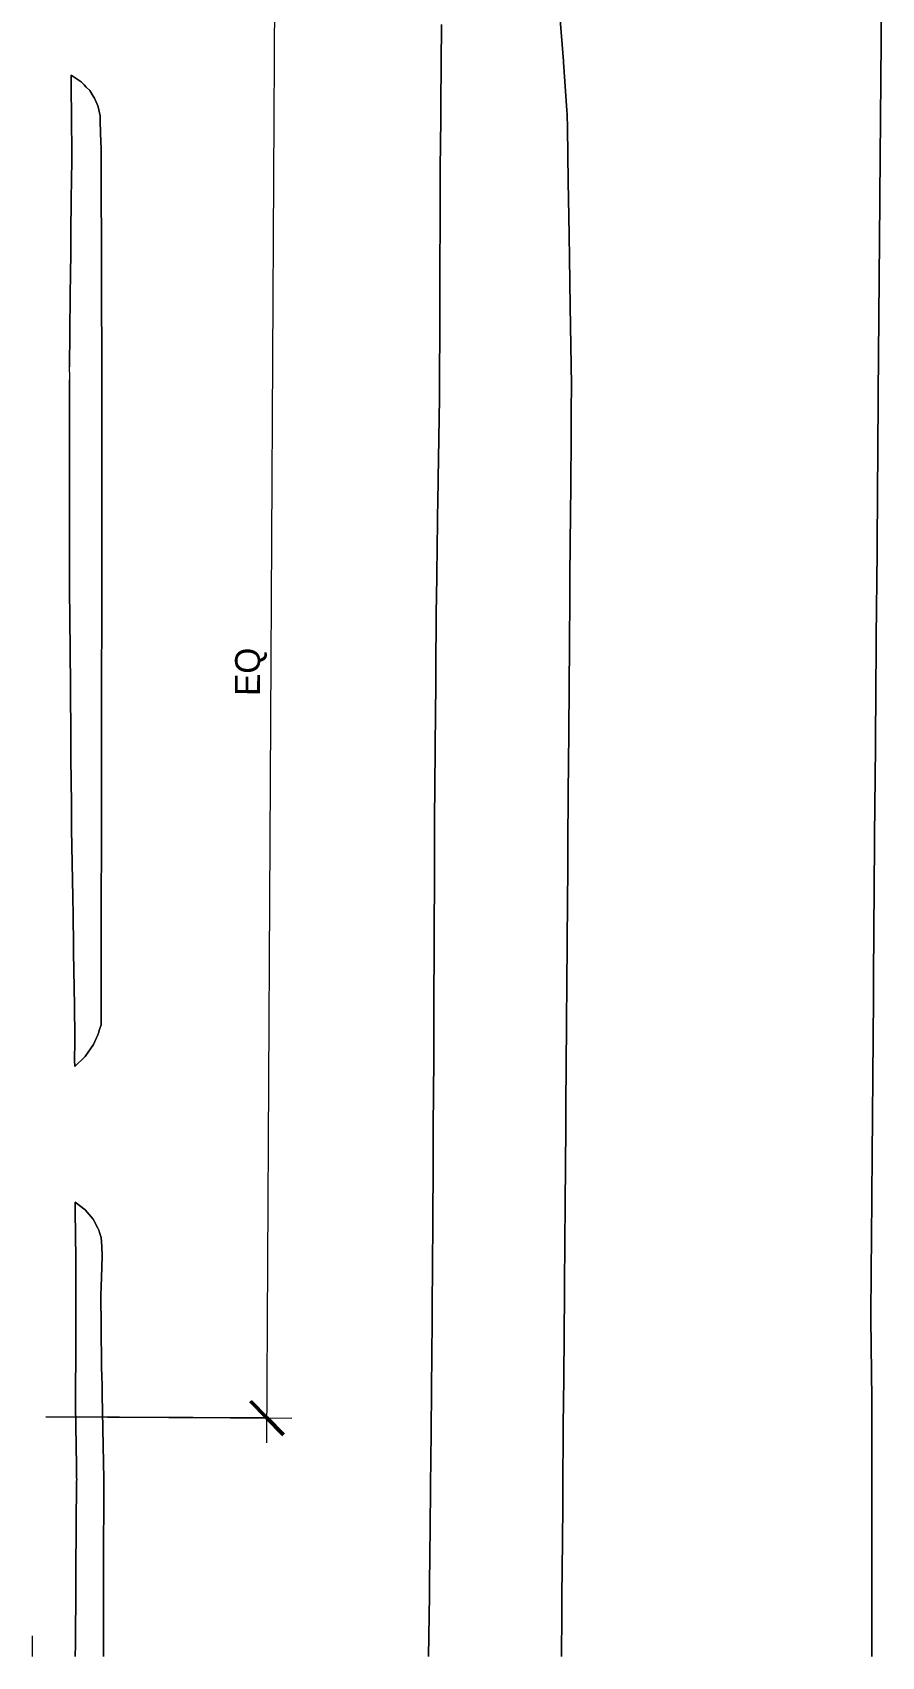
# Model space of a CAD drawing. Header units: inches. Extents: x -5728 to 15181, y 9834 to 15140.
# Drawn here: x -530 to 619, y 9881 to 12079 of the extents above; entities that cross this region are included whole.
import ezdxf

# ---------------------------------------------------------------- set-up
doc = ezdxf.new("R2010")
doc.units = ezdxf.units.IN
doc.header["$MEASUREMENT"] = 0
for name, color, linetype, lineweight in [('A-ANNO-DIMS', 211, 'Continuous', 9), ('A-ANNO-DIMS-360', 211, 'Continuous', 9), ('C-TOPO', 7, 'Continuous', 9)]:
    doc.layers.add(name, color=color, linetype=linetype, lineweight=lineweight)
doc.styles.add('Century Gothic', font='ufonts.com_century-gothic.ttf', dxfattribs={"height": 33.75})
doc.dimstyles.new('OD__1__Tol__', dxfattribs={"dimscale": 12, "dimtxt": 35.240679, "dimasz": 3.75, "dimexe": 2.8125, "dimexo": 1.875, "dimgap": 0.46875, "dimtad": 1, "dimdec": 0, "dimzin": 3, "dimdsep": 46, "dimlunit": 4, "dimtxsty": 'Century Gothic', "dimblk1": 'OBLIQUE', "dimblk2": 'OBLIQUE', "dimsah": 1, "dimcen": 0.09, "dimdle": 2.8125, "dimazin": 0, "dimtfac": 1, "dimtdec": 4, "dimtix": 1, "dimtmove": 0, "dimatfit": 3, "dimfxl": 1, "dimtvp": 1, "dimtfill": 1, "dimfrac": 2, "dimtolj": 1, "dimtzin": 0, "dimarcsym": 2})

# ---------------------------------------------------------------- blocks, each defined once
blk = doc.blocks.new('DIMBLOCK4-SITE PLAN')
at = {"layer": 'A-ANNO-DIMS-360', "lineweight": 50}
for p, q in [((-201.5, 12223.7), (-223.9, 12246.3)), ((-201.5, 12223.7), (-179.1, 12201)), ((-212.9, 10203.5), (-235.3, 10226.2)), ((-212.9, 10203.5), (-190.5, 10180.9))]:
    blk.add_line(p, q, dxfattribs=at)
at = {"layer": 'A-ANNO-DIMS-360'}
for p, q in [((-213.1, 10169.8), (-201.5, 12223.7)), ((-210.8, 12223.7), (-167.8, 12223.5)), ((-201.5, 12223.7), (-210.8, 12223.7)), ((-512.1, 10205.2), (-179.2, 10203.4)), ((-212.9, 10203.5), (-512.1, 10205.2))]:
    blk.add_line(p, q, dxfattribs=at)
at = {"layer": 'A-ANNO-DIMS-360', "color": 0, "insert": (-256.3, 11180.9), "char_height": 33.75, "width": 79.208, "attachment_point": 1, "rotation": 89.6772, "line_spacing_factor": 0.984502, "style": 'Century Gothic', "bg_fill": 3, "box_fill_scale": 1.25, "bg_fill_color": 256, "bg_fill_true_color": 13158600, "bg_fill_transparency": 0}
blk.add_mtext('EQ', dxfattribs=at)
blk = doc.blocks.new('_Oblique')
at = {"color": 0, "linetype": 'ByBlock', "lineweight": -2}
blk.add_line((-0.5, -0.5), (0.5, 0.5), dxfattribs=at)

msp = doc.modelspace()

# ---------------------------------------------------------------- linework, layer by layer
at = {"layer": 'C-TOPO'}
for p, q in [((618.7, 12120), (616.5, 11856.3)), ((616.5, 11856.3), (618.7, 12120)), ((23.3, 12089.4), (22.4, 11982.1)), ((22.4, 11982.1), (23.3, 12089.4)), ((188.4, 12039.7), (183.5, 12101.8)), ((183.5, 12101.8), (188.4, 12039.7)), ((188.5, 12038.5), (188.4, 12039.7)), ((188.4, 12039.7), (188.5, 12038.5)), ((193, 11973.2), (188.5, 12038.5)), ((188.5, 12038.5), (193, 11973.2)), ((-464.1, 12011.9), (-478, 12020.9)), ((-478, 12020.9), (-477.9, 12013.9)), ((-477.9, 12013.9), (-478, 12020.9)), ((-478, 12020.9), (-464.1, 12011.9)), ((-477.9, 12013.9), (-477.8, 11999.2)), ((-477.8, 11999.2), (-477.9, 12013.9)), ((-460.4, 12008), (-464.1, 12011.9)), ((-464.1, 12011.9), (-460.4, 12008)), ((-457.4, 12004.8), (-460.4, 12008)), ((-460.4, 12008), (-457.4, 12004.8)), ((-452.7, 12000), (-457.4, 12004.8)), ((-457.4, 12004.8), (-452.7, 12000)), ((-477.8, 11999.2), (-477.4, 11968.9)), ((-477.4, 11968.9), (-477.8, 11999.2)), ((-447.9, 11992.4), (-452.7, 12000)), ((-452.7, 12000), (-447.9, 11992.4)), ((-446.1, 11989.6), (-447.9, 11992.4)), ((-447.9, 11992.4), (-446.1, 11989.6)), ((-441.9, 11979.4), (-446.1, 11989.6)), ((-446.1, 11989.6), (-441.9, 11979.4)), ((-441.4, 11978.2), (-441.9, 11979.4)), ((-441.9, 11979.4), (-441.4, 11978.2)), ((22.4, 11982.1), (22.2, 11961)), ((22.2, 11961), (22.4, 11982.1)), ((-477.4, 11968.9), (-477.3, 11957.4)), ((-477.3, 11957.4), (-477.4, 11968.9)), ((-438.8, 11966.1), (-441.4, 11978.2)), ((-441.4, 11978.2), (-438.8, 11966.1)), ((-438.7, 11963.8), (-438.8, 11966.1)), ((-438.8, 11966.1), (-438.7, 11963.8)), ((-438.5, 11957.8), (-438.7, 11963.8)), ((-438.7, 11963.8), (-438.5, 11957.8)), ((-437.5, 11930), (-438.5, 11957.8)), ((-438.5, 11957.8), (-437.5, 11930)), ((22.2, 11961), (21.6, 11894.9)), ((21.6, 11894.9), (22.2, 11961)), ((193.4, 11967.8), (193, 11973.2)), ((193, 11973.2), (193.4, 11967.8)), ((193.7, 11949.6), (193.4, 11967.8)), ((193.4, 11967.8), (193.7, 11949.6)), ((-477.3, 11957.4), (-476.9, 11921.4)), ((-476.9, 11921.4), (-477.3, 11957.4)), ((194.8, 11877.1), (193.7, 11949.6)), ((193.7, 11949.6), (194.8, 11877.1)), ((-476.9, 11917.6), (-477.1, 11906.8)), ((-477.1, 11906.8), (-476.9, 11917.6)), ((-476.9, 11921.4), (-476.9, 11917.6)), ((-476.9, 11917.6), (-476.9, 11921.4)), ((-437.3, 11923.2), (-437.5, 11930)), ((-437.5, 11930), (-437.3, 11923.2)), ((-437.1, 11867.6), (-437.3, 11923.2)), ((-437.3, 11923.2), (-437.1, 11867.6)), ((-477.1, 11899.9), (-477.3, 11884.5)), ((-477.3, 11884.5), (-477.1, 11899.9)), ((-477.1, 11906.8), (-477.1, 11899.9)), ((-477.1, 11899.9), (-477.1, 11906.8)), ((21.6, 11894.9), (21.5, 11856.4)), ((21.5, 11856.4), (21.6, 11894.9)), ((-477.3, 11884.5), (-477.7, 11847.7)), ((-477.7, 11847.7), (-477.3, 11884.5)), ((195.5, 11829.5), (194.8, 11877.1)), ((194.8, 11877.1), (195.5, 11829.5)), ((-477.7, 11847.7), (-478.1, 11812.2)), ((-478.1, 11812.2), (-477.7, 11847.7)), ((-437.1, 11849.4), (-437.1, 11867.6)), ((-437.1, 11867.6), (-437.1, 11849.4)), ((-436.9, 11806.6), (-437.1, 11849.4)), ((-437.1, 11849.4), (-436.9, 11806.6)), ((21.4, 11849.6), (21.3, 11801.7)), ((21.3, 11801.7), (21.4, 11849.6)), ((21.5, 11856.4), (21.4, 11850.8)), ((21.4, 11850.8), (21.5, 11856.4)), ((21.4, 11850.8), (21.4, 11849.6)), ((21.4, 11849.6), (21.4, 11850.8)), ((616.4, 11850.4), (614.3, 11589.3)), ((614.3, 11589.3), (616.4, 11850.4)), ((616.5, 11856.3), (616.4, 11850.4)), ((616.4, 11850.4), (616.5, 11856.3)), ((195.9, 11804), (195.5, 11829.5)), ((195.5, 11829.5), (195.9, 11804)), ((-478.1, 11812.2), (-478.4, 11781)), ((-478.4, 11781), (-478.1, 11812.2)), ((-436.8, 11753.1), (-436.9, 11806.6)), ((-436.9, 11806.6), (-436.8, 11753.1)), ((196.4, 11774.1), (195.9, 11804)), ((195.9, 11804), (196.4, 11774.1)), ((21.2, 11783.8), (20.9, 11710.1)), ((20.9, 11710.1), (21.2, 11783.8)), ((21.3, 11801.7), (21.2, 11783.8)), ((21.2, 11783.8), (21.3, 11801.7)), ((-478.4, 11781), (-478.7, 11750.8)), ((-478.7, 11750.8), (-478.4, 11781)), ((197.4, 11708.3), (196.4, 11774.1)), ((196.4, 11774.1), (197.4, 11708.3)), ((-478.7, 11750.8), (-479, 11724.4)), ((-479, 11724.4), (-478.7, 11750.8)), ((-436.7, 11749.3), (-436.8, 11753.1)), ((-436.8, 11753.1), (-436.7, 11749.3)), ((-436.7, 11749.1), (-436.7, 11749.3)), ((-436.7, 11749.3), (-436.7, 11749.1)), ((-436.7, 11745), (-436.7, 11749.1)), ((-436.7, 11749.1), (-436.7, 11745)), ((-436.3, 11616.3), (-436.7, 11745)), ((-436.7, 11745), (-436.3, 11616.3)), ((-479, 11724.4), (-479.5, 11672.3)), ((-479.5, 11672.3), (-479, 11724.4)), ((20.9, 11695.2), (20.5, 11593.5)), ((20.5, 11593.5), (20.9, 11695.2)), ((20.9, 11710.1), (20.9, 11695.2)), ((20.9, 11695.2), (20.9, 11710.1)), ((199, 11602), (197.4, 11708.3)), ((197.4, 11708.3), (199, 11602)), ((-479.5, 11672.3), (-480, 11626.2)), ((-480, 11626.2), (-479.5, 11672.3)), ((-480.1, 11619), (-480, 11626.2)), ((-480.1, 11619), (-480, 11626.2)), ((-480.1, 11619), (-480.1, 11608.4)), ((-480.1, 11619), (-480.1, 11608.4)), ((-480.1, 11608.4), (-480.1, 11589.4)), ((-480.1, 11589.4), (-480.1, 11608.4)), ((-436.3, 11613.4), (-436.3, 11616.3)), ((-436.3, 11616.3), (-436.3, 11613.4)), ((-436.3, 11599.9), (-436.3, 11613.4)), ((-436.3, 11613.4), (-436.3, 11599.9)), ((-480.1, 11589.4), (-480.1, 11572.7)), ((-480.1, 11572.7), (-480.1, 11589.4)), ((-436.3, 11556), (-436.3, 11599.9)), ((-436.3, 11599.9), (-436.3, 11556)), ((20.4, 11583.8), (18.8, 11474.7)), ((18.8, 11474.7), (20.4, 11583.8)), ((20.5, 11588.6), (20.4, 11583.8)), ((20.4, 11583.8), (20.5, 11588.6)), ((20.5, 11593.5), (20.5, 11592)), ((20.5, 11592), (20.5, 11593.5)), ((20.5, 11592), (20.5, 11588.6)), ((20.5, 11588.6), (20.5, 11592)), ((198.9, 11571.2), (199.1, 11597.2)), ((199.1, 11597.2), (198.9, 11571.2)), ((199.1, 11597.2), (199, 11602)), ((199, 11602), (199.1, 11597.2)), ((614.3, 11589.3), (614.2, 11580.7)), ((614.2, 11580.7), (614.3, 11589.3)), ((-480.1, 11572.7), (-480, 11475.4)), ((-480, 11475.4), (-480.1, 11572.7)), ((198.6, 11532.3), (198.9, 11571.2)), ((198.9, 11571.2), (198.6, 11532.3)), ((614.2, 11580.7), (612.1, 11323.7)), ((612.1, 11323.7), (614.2, 11580.7)), ((-436.3, 11504), (-436.3, 11556)), ((-436.3, 11556), (-436.3, 11504)), ((198.1, 11464.5), (198.6, 11532.3)), ((198.6, 11532.3), (198.1, 11464.5)), ((-436.3, 11499.5), (-436.3, 11504)), ((-436.3, 11504), (-436.3, 11499.5)), ((-436.3, 11498.8), (-436.3, 11499.5)), ((-436.3, 11499.5), (-436.3, 11498.8)), ((-436.3, 11498.6), (-436.3, 11498.8)), ((-436.3, 11498.8), (-436.3, 11498.6)), ((-436.3, 11497.4), (-436.3, 11498.6)), ((-436.3, 11498.6), (-436.3, 11497.4)), ((-436.3, 11493.1), (-436.3, 11497.4)), ((-436.3, 11497.4), (-436.3, 11493.1)), ((-480, 11475.4), (-480, 11451.3)), ((-480, 11451.3), (-480, 11475.4)), ((-436.4, 11367.3), (-436.3, 11493.1)), ((-436.3, 11493.1), (-436.4, 11367.3)), ((18.8, 11474.7), (18.7, 11464.5)), ((18.7, 11464.5), (18.8, 11474.7)), ((18.7, 11464.5), (18.5, 11451.4)), ((18.5, 11451.4), (18.7, 11464.5)), ((197.8, 11427.8), (198.1, 11464.5)), ((198.1, 11464.5), (197.8, 11427.8)), ((-480, 11451.3), (-480, 11389.7)), ((-480, 11389.7), (-480, 11451.3)), ((18.5, 11451.4), (17, 11346.2)), ((17, 11346.2), (18.5, 11451.4)), ((197.1, 11343.3), (197.8, 11427.8)), ((197.8, 11427.8), (197.1, 11343.3)), ((-480, 11389.7), (-480, 11368.3)), ((-480, 11368.3), (-480, 11389.7)), ((-480, 11368.3), (-479.9, 11323.4)), ((-479.9, 11323.4), (-480, 11368.3)), ((-436.4, 11348.9), (-436.4, 11367.3)), ((-436.4, 11367.3), (-436.4, 11348.9)), ((-436.4, 11320.9), (-436.4, 11348.9)), ((-436.4, 11348.9), (-436.4, 11320.9)), ((17, 11346.2), (16.9, 11336)), ((16.9, 11336), (17, 11346.2)), ((197, 11329.9), (197.1, 11343.3)), ((197.1, 11343.3), (197, 11329.9)), ((-479.9, 11323.4), (-479.9, 11321.4)), ((-479.9, 11321.4), (-479.9, 11323.4)), ((-479.9, 11321.4), (-479.7, 11288.5)), ((-479.7, 11288.5), (-479.9, 11321.4)), ((-436.4, 11307.6), (-436.4, 11320.9)), ((-436.4, 11320.9), (-436.4, 11307.6)), ((16.7, 11323.9), (16.1, 11284.5)), ((16.1, 11284.5), (16.7, 11323.9)), ((16.8, 11334.4), (16.7, 11323.9)), ((16.7, 11323.9), (16.8, 11334.4)), ((16.9, 11336), (16.8, 11334.4)), ((16.8, 11334.4), (16.9, 11336)), ((196.3, 11234.9), (197, 11329.9)), ((197, 11329.9), (196.3, 11234.9)), ((612.1, 11323.7), (612, 11311.2)), ((612, 11311.2), (612.1, 11323.7)), ((-436.5, 11266.9), (-436.4, 11307.6)), ((-436.4, 11307.6), (-436.5, 11266.9)), ((612, 11311.2), (610, 11059.8)), ((610, 11059.8), (612, 11311.2)), ((-479.7, 11288.5), (-479.5, 11271.1)), ((-479.5, 11271.1), (-479.7, 11288.5)), ((16.1, 11284.5), (15.6, 11222.1)), ((15.6, 11222.1), (16.1, 11284.5)), ((-479.5, 11271.1), (-479.4, 11257.2)), ((-479.4, 11257.2), (-479.5, 11271.1)), ((-479.4, 11257.2), (-479.3, 11248.1)), ((-479.3, 11248.1), (-479.4, 11257.2)), ((-436.5, 11253), (-436.5, 11266.9)), ((-436.5, 11266.9), (-436.5, 11253)), ((-479.3, 11248.1), (-478.4, 11128.1)), ((-478.4, 11128.1), (-479.3, 11248.1)), ((-436.8, 11123.5), (-436.6, 11239.3)), ((-436.6, 11239.3), (-436.8, 11123.5)), ((-436.6, 11239.3), (-436.5, 11248.8)), ((-436.5, 11248.8), (-436.6, 11239.3)), ((-436.5, 11252.6), (-436.5, 11253)), ((-436.5, 11253), (-436.5, 11252.6)), ((-436.5, 11252.2), (-436.5, 11252.6)), ((-436.5, 11252.6), (-436.5, 11252.2)), ((-436.5, 11252), (-436.5, 11252.2)), ((-436.5, 11252.2), (-436.5, 11252)), ((-436.5, 11248.8), (-436.5, 11252)), ((-436.5, 11252), (-436.5, 11248.8)), ((196.1, 11207.6), (196.3, 11234.9)), ((196.3, 11234.9), (196.1, 11207.6)), ((15.6, 11210.9), (15, 11141.6)), ((15, 11141.6), (15.6, 11210.9)), ((15.6, 11222.1), (15.6, 11210.9)), ((15.6, 11210.9), (15.6, 11222.1)), ((195.4, 11129.4), (196, 11196)), ((196, 11196), (195.4, 11129.4)), ((196, 11196), (196.1, 11207.6)), ((196.1, 11207.6), (196, 11196)), ((-478.4, 11128.1), (-478.3, 11124.9)), ((-478.3, 11124.9), (-478.4, 11128.1)), ((-478.3, 11124.9), (-478.1, 11094.4)), ((-478.1, 11094.4), (-478.3, 11124.9)), ((-436.9, 11070.2), (-436.8, 11123.5)), ((-436.8, 11123.5), (-436.9, 11070.2)), ((14.9, 11127.5), (14.7, 11100.7)), ((14.7, 11100.7), (14.9, 11127.5)), ((15, 11141.6), (14.9, 11127.5)), ((14.9, 11127.5), (15, 11141.6)), ((195.1, 11091.4), (195.4, 11129.4)), ((195.4, 11129.4), (195.1, 11091.4)), ((14.7, 11100.7), (14.4, 11066.9)), ((14.4, 11066.9), (14.7, 11100.7)), ((-478.1, 11094.4), (-477.9, 11067.8)), ((-477.9, 11067.8), (-478.1, 11094.4)), ((194.8, 11051.1), (195.1, 11088.4)), ((195.1, 11088.4), (194.8, 11051.1)), ((195.1, 11088.4), (195.1, 11091.4)), ((195.1, 11091.4), (195.1, 11088.4)), ((-477.9, 11067.8), (-477.6, 11033)), ((-477.6, 11033), (-477.9, 11067.8)), ((-437, 11022.4), (-436.9, 11065.1)), ((-436.9, 11065.1), (-437, 11022.4)), ((-436.9, 11065.1), (-436.9, 11070.2)), ((-436.9, 11070.2), (-436.9, 11065.1)), ((14.4, 11066.9), (14, 11005.8)), ((14, 11005.8), (14.4, 11066.9)), ((610, 11059.8), (609.8, 11041.5)), ((609.8, 11041.5), (610, 11059.8)), ((194.3, 10978.4), (194.8, 11051.1)), ((194.8, 11051.1), (194.3, 10978.4)), ((609.8, 11041.5), (607.9, 10801.9)), ((607.9, 10801.9), (609.8, 11041.5)), ((-477.6, 11033), (-477.5, 11022.1)), ((-477.5, 11022.1), (-477.6, 11033)), ((-477.5, 11022.1), (-477.2, 11000.5)), ((-477.2, 11000.5), (-477.5, 11022.1)), ((-437, 11012.7), (-437, 11022.4)), ((-437, 11022.4), (-437, 11012.7)), ((-437, 11011.4), (-437, 11012.7)), ((-437, 11012.7), (-437, 11011.4)), ((-477.2, 11000.5), (-475.7, 10908.6)), ((-475.7, 10908.6), (-477.2, 11000.5)), ((-437.2, 10873.3), (-437, 11009.4)), ((-437, 11009.4), (-437.2, 10873.3)), ((-437, 11009.4), (-437, 11011.4)), ((-437, 11011.4), (-437, 11009.4)), ((13.9, 10997.3), (13.8, 10987.2)), ((13.8, 10987.2), (13.9, 10997.3)), ((14, 11005.8), (13.9, 10997.3)), ((13.9, 10997.3), (14, 11005.8)), ((13.8, 10973.7), (13.7, 10948.9)), ((13.7, 10948.9), (13.8, 10973.7)), ((13.8, 10987.2), (13.8, 10973.7)), ((13.8, 10973.7), (13.8, 10987.2)), ((194, 10949.6), (194.3, 10978.4)), ((194.3, 10978.4), (194, 10949.6)), ((13.7, 10948.9), (13.3, 10848.5)), ((13.3, 10848.5), (13.7, 10948.9)), ((193.6, 10898.4), (194, 10949.6)), ((194, 10949.6), (193.6, 10898.4)), ((-475.7, 10908.6), (-475.3, 10884.2)), ((-475.3, 10884.2), (-475.7, 10908.6)), ((-475.3, 10884.2), (-475.2, 10876.1)), ((-475.2, 10876.1), (-475.3, 10884.2)), ((193.3, 10851.8), (193.6, 10898.4)), ((193.6, 10898.4), (193.3, 10851.8)), ((-475.2, 10876.1), (-474.8, 10851.1)), ((-474.8, 10851.1), (-475.2, 10876.1)), ((-437.2, 10857.7), (-437.2, 10873.3)), ((-437.2, 10873.3), (-437.2, 10857.7)), ((-474.8, 10851.1), (-474.6, 10833.3)), ((-474.6, 10833.3), (-474.8, 10851.1)), ((-437.2, 10841.8), (-437.2, 10857.7)), ((-437.2, 10857.7), (-437.2, 10841.8)), ((-437.2, 10838), (-437.2, 10841.8)), ((-437.2, 10841.8), (-437.2, 10838)), ((-437.2, 10835.8), (-437.2, 10838)), ((-437.2, 10838), (-437.2, 10835.8)), ((13.3, 10848.5), (13.3, 10834.4)), ((13.3, 10834.4), (13.3, 10848.5)), ((192.8, 10796.1), (193.2, 10840)), ((193.2, 10840), (192.8, 10796.1)), ((193.2, 10840), (193.3, 10851.8)), ((193.3, 10851.8), (193.2, 10840)), ((-474.6, 10833.3), (-474.2, 10809.6)), ((-474.2, 10809.6), (-474.6, 10833.3)), ((-437.3, 10763.3), (-437.2, 10835.8)), ((-437.2, 10835.8), (-437.3, 10763.3)), ((13.2, 10823.5), (13.1, 10783.3)), ((13.1, 10783.3), (13.2, 10823.5)), ((13.3, 10834.4), (13.2, 10823.5)), ((13.2, 10823.5), (13.3, 10834.4)), ((-474.2, 10809.6), (-473.4, 10762)), ((-473.4, 10762), (-474.2, 10809.6)), ((192.4, 10735.5), (192.8, 10796.1)), ((192.8, 10796.1), (192.4, 10735.5)), ((607.9, 10801.9), (607.6, 10773)), ((607.6, 10773), (607.9, 10801.9)), ((13.1, 10783.3), (13, 10758.1)), ((13, 10758.1), (13.1, 10783.3)), ((607.6, 10771.8), (605.9, 10558.2)), ((605.9, 10558.2), (607.6, 10771.8)), ((607.6, 10773), (607.6, 10771.8)), ((607.6, 10771.8), (607.6, 10773)), ((-473.4, 10762), (-472.8, 10718)), ((-472.8, 10718), (-473.4, 10762)), ((-437.3, 10762.6), (-437.3, 10763.3)), ((-437.3, 10763.3), (-437.3, 10762.6)), ((-437.3, 10761.9), (-437.3, 10762.6)), ((-437.3, 10762.6), (-437.3, 10761.9)), ((-437.3, 10758), (-437.3, 10761.9)), ((-437.3, 10761.9), (-437.3, 10758)), ((-437.3, 10735.6), (-437.3, 10758)), ((-437.3, 10758), (-437.3, 10735.6)), ((13, 10758.1), (12.9, 10745.8)), ((12.9, 10745.8), (13, 10758.1)), ((-440.8, 10724.4), (-439.3, 10729.4)), ((-439.3, 10729.4), (-440.8, 10724.4)), ((-439.3, 10729.4), (-437.3, 10735.6)), ((-437.3, 10735.6), (-439.3, 10729.4)), ((12.9, 10737.8), (12.8, 10702.8)), ((12.8, 10702.8), (12.9, 10737.8)), ((12.9, 10745.8), (12.9, 10737.8)), ((12.9, 10737.8), (12.9, 10745.8)), ((191.5, 10626.9), (192.4, 10735.5)), ((192.4, 10735.5), (191.5, 10626.9)), ((-472.8, 10713.1), (-473.2, 10687.6)), ((-473.2, 10687.6), (-472.8, 10713.1)), ((-472.8, 10718), (-472.8, 10713.1)), ((-472.8, 10713.1), (-472.8, 10718)), ((-459, 10692.9), (-447.8, 10709)), ((-447.8, 10709), (-459, 10692.9)), ((-447.8, 10709), (-441.6, 10721.9)), ((-441.6, 10721.9), (-447.8, 10709)), ((-441.6, 10721.9), (-441.1, 10723.6)), ((-441.1, 10723.6), (-441.6, 10721.9)), ((-441.1, 10723.6), (-440.8, 10724.4)), ((-440.8, 10724.4), (-441.1, 10723.6)), ((-473.2, 10687.6), (-473.1, 10679.3)), ((-473.1, 10679.3), (-473.2, 10687.6)), ((-473.1, 10679.3), (-459, 10692.9)), ((-459, 10692.9), (-473.1, 10679.3)), ((12.7, 10688.9), (12.2, 10597.7)), ((12.2, 10597.7), (12.7, 10688.9)), ((12.8, 10702.8), (12.7, 10688.9)), ((12.7, 10688.9), (12.8, 10702.8)), ((191.4, 10613.6), (191.5, 10626.9)), ((191.5, 10626.9), (191.4, 10613.6)), ((12.2, 10597.7), (12.1, 10591)), ((12.1, 10591), (12.2, 10597.7)), ((190.5, 10493.9), (191.3, 10596)), ((191.3, 10596), (190.5, 10493.9)), ((191.3, 10596), (191.4, 10610.1)), ((191.4, 10610.1), (191.3, 10596)), ((191.4, 10610.1), (191.4, 10613.6)), ((191.4, 10613.6), (191.4, 10610.1)), ((12.1, 10591), (11.8, 10535.2)), ((11.8, 10535.2), (12.1, 10591)), ((605.9, 10558.2), (605.4, 10504)), ((605.4, 10504), (605.9, 10558.2)), ((11.8, 10535.2), (11.5, 10480.7)), ((11.5, 10480.7), (11.8, 10535.2)), ((-459.1, 10485.2), (-472.4, 10495.4)), ((-472.4, 10495.4), (-472.4, 10487.9)), ((-472.4, 10487.9), (-472.4, 10495.4)), ((-472.4, 10495.4), (-459.1, 10485.2)), ((-472.4, 10487.9), (-472.3, 10486.5)), ((-472.3, 10486.5), (-472.4, 10487.9)), ((-472.3, 10486.5), (-472.3, 10483.3)), ((-472.3, 10483.3), (-472.3, 10486.5)), ((-448.3, 10472.6), (-459.1, 10485.2)), ((-459.1, 10485.2), (-448.3, 10472.6)), ((189.6, 10385.4), (190.5, 10493.9)), ((190.5, 10493.9), (189.6, 10385.4)), ((605.4, 10504), (604.9, 10444.8)), ((604.9, 10444.8), (605.4, 10504)), ((-472.3, 10483.3), (-471.6, 10419.4)), ((-471.6, 10419.4), (-472.3, 10483.3)), ((-441.6, 10460.6), (-448.3, 10472.6)), ((-448.3, 10472.6), (-441.6, 10460.6)), ((11.5, 10480.7), (11.1, 10396.6)), ((11.1, 10396.6), (11.5, 10480.7)), ((-440.9, 10458.7), (-441.6, 10460.6)), ((-441.6, 10460.6), (-440.9, 10458.7)), ((-440.5, 10457.6), (-440.9, 10458.7)), ((-440.9, 10458.7), (-440.5, 10457.6)), ((-438.9, 10453.1), (-440.5, 10457.6)), ((-440.5, 10457.6), (-438.9, 10453.1)), ((-437.1, 10447.7), (-438.9, 10453.1)), ((-438.9, 10453.1), (-437.1, 10447.7)), ((-436.5, 10435.8), (-437.1, 10447.7)), ((-437.1, 10447.7), (-436.5, 10435.8)), ((604.9, 10444.8), (604.6, 10405.8)), ((604.6, 10405.8), (604.9, 10444.8)), ((-471.6, 10419.4), (-471.6, 10408.5)), ((-471.6, 10408.5), (-471.6, 10419.4)), ((-436.7, 10393.3), (-435.9, 10422.4)), ((-435.9, 10422.4), (-436.7, 10393.3)), ((-435.9, 10422.4), (-436.5, 10435.8)), ((-436.5, 10435.8), (-435.9, 10422.4)), ((-471.6, 10408.5), (-471.6, 10400.9)), ((-471.6, 10400.9), (-471.6, 10408.5)), ((-471.6, 10400.9), (-471.6, 10389.7)), ((-471.6, 10389.7), (-471.6, 10400.9)), ((604.6, 10405.8), (604.1, 10337.3)), ((604.1, 10337.3), (604.6, 10405.8)), ((-471.6, 10380.2), (-471.7, 10341)), ((-471.7, 10341), (-471.6, 10380.2)), ((-471.6, 10389.7), (-471.6, 10383.7)), ((-471.6, 10383.7), (-471.6, 10389.7)), ((-471.6, 10383.7), (-471.6, 10380.2)), ((-471.6, 10380.2), (-471.6, 10383.7)), ((-437.5, 10369), (-437.1, 10382)), ((-437.1, 10382), (-437.5, 10369)), ((-437.1, 10382), (-436.7, 10393.3)), ((-436.7, 10393.3), (-437.1, 10382)), ((11.1, 10396.6), (10.8, 10366.8)), ((10.8, 10366.8), (11.1, 10396.6)), ((189.5, 10369.6), (189.6, 10378.3)), ((189.6, 10378.3), (189.5, 10369.6)), ((189.6, 10378.3), (189.6, 10385.4)), ((189.6, 10385.4), (189.6, 10378.3)), ((-437.1, 10327.8), (-437.5, 10369)), ((-437.5, 10369), (-437.1, 10327.8)), ((10.8, 10366.8), (10.6, 10350.6)), ((10.6, 10350.6), (10.8, 10366.8)), ((189.2, 10323.6), (189.5, 10364.2)), ((189.5, 10364.2), (189.2, 10323.6)), ((189.5, 10364.2), (189.5, 10369.6)), ((189.5, 10369.6), (189.5, 10364.2)), ((-471.7, 10341), (-471.7, 10325.4)), ((-471.7, 10325.4), (-471.7, 10341)), ((10.5, 10334), (10.1, 10288.8)), ((10.1, 10288.8), (10.5, 10334)), ((10.6, 10350.6), (10.5, 10334)), ((10.5, 10334), (10.6, 10350.6)), ((604.1, 10337.3), (605.6, 10229.3)), ((605.6, 10229.3), (604.1, 10337.3)), ((-471.7, 10325.4), (-471.7, 10282.2)), ((-471.7, 10282.2), (-471.7, 10325.4)), ((-437.1, 10323.8), (-437.1, 10327.8)), ((-437.1, 10327.8), (-437.1, 10323.8)), ((-436.7, 10277.8), (-437.1, 10323.8)), ((-437.1, 10323.8), (-436.7, 10277.8)), ((188.6, 10250.3), (189.2, 10323.6)), ((189.2, 10323.6), (188.6, 10250.3)), ((10.1, 10288.8), (9.7, 10242.8)), ((9.7, 10242.8), (10.1, 10288.8)), ((-471.7, 10282.2), (-471.8, 10247.5)), ((-471.8, 10247.5), (-471.7, 10282.2)), ((-436.6, 10268.7), (-436.7, 10277.8)), ((-436.7, 10277.8), (-436.6, 10268.7)), ((-436.5, 10263.8), (-436.6, 10268.7)), ((-436.6, 10268.7), (-436.5, 10263.8)), ((-471.8, 10247.5), (-471.8, 10229)), ((-471.8, 10229), (-471.8, 10247.5)), ((-436.1, 10243.8), (-436.5, 10263.8)), ((-436.5, 10263.8), (-436.1, 10243.8)), ((-436, 10237.1), (-436.1, 10243.8)), ((-436.1, 10243.8), (-436, 10237.1)), ((188.4, 10231.7), (188.6, 10250.3)), ((188.6, 10250.3), (188.4, 10231.7)), ((-471.8, 10229), (-471.8, 10219.9)), ((-471.8, 10219.9), (-471.8, 10229)), ((-435.9, 10235), (-436, 10237.1)), ((-436, 10237.1), (-435.9, 10235)), ((-433.8, 10120.8), (-435.9, 10235)), ((-435.9, 10235), (-433.8, 10120.8)), ((9.6, 10237.2), (8.7, 10141.5)), ((8.7, 10141.5), (9.6, 10237.2)), ((9.7, 10242.8), (9.6, 10237.2)), ((9.6, 10237.2), (9.7, 10242.8)), ((188.1, 10187.1), (188.4, 10231.7)), ((188.4, 10231.7), (188.1, 10187.1)), ((605.6, 10229.3), (605.6, 9880.7)), ((605.6, 9880.7), (605.6, 10229.3)), ((-471.8, 10219.9), (-470.7, 10139.2)), ((-470.7, 10139.2), (-471.8, 10219.9)), ((187.9, 10167), (188.1, 10187.1)), ((188.1, 10187.1), (187.9, 10167)), ((187.6, 10130), (187.9, 10167)), ((187.9, 10167), (187.6, 10130)), ((-470.7, 10139.2), (-470.5, 10122.6)), ((-470.5, 10122.6), (-470.7, 10139.2)), ((8.7, 10141.5), (8.5, 10118.8)), ((8.5, 10118.8), (8.7, 10141.5)), ((-470.5, 10117.3), (-471.4, 9996.8)), ((-471.4, 9996.8), (-470.5, 10117.3)), ((-470.5, 10122.6), (-470.4, 10120.6)), ((-470.4, 10120.6), (-470.5, 10122.6)), ((-470.4, 10120.6), (-470.5, 10117.3)), ((-470.5, 10117.3), (-470.4, 10120.6)), ((-433.8, 10079.9), (-433.8, 10120.8)), ((-433.8, 10120.8), (-433.8, 10079.9)), ((8.5, 10118.8), (8.4, 10100.5)), ((8.4, 10100.5), (8.5, 10118.8)), ((187.4, 10097), (187.6, 10129.1)), ((187.6, 10129.1), (187.4, 10097)), ((187.6, 10129.1), (187.6, 10130)), ((187.6, 10130), (187.6, 10129.1)), ((8.3, 10098), (7.9, 10064.6)), ((7.9, 10064.6), (8.3, 10098)), ((8.4, 10100.5), (8.3, 10098)), ((8.3, 10098), (8.4, 10100.5)), ((186.8, 10025.5), (187.4, 10097)), ((187.4, 10097), (186.8, 10025.5)), ((-433.9, 10036.6), (-433.8, 10079.9)), ((-433.8, 10079.9), (-433.9, 10036.6)), ((7.9, 10064.6), (7.3, 10008.7)), ((7.3, 10008.7), (7.9, 10064.6)), ((-433.9, 10021.3), (-433.9, 10036.6)), ((-433.9, 10036.6), (-433.9, 10021.3)), ((186.7, 10010.4), (186.8, 10025.5)), ((186.8, 10025.5), (186.7, 10010.4)), ((-434, 9880.7), (-433.9, 10021.3)), ((-433.9, 10021.3), (-434, 9880.7)), ((7.3, 10008.7), (7, 9987.5)), ((7, 9987.5), (7.3, 10008.7)), ((186.3, 9951.4), (186.7, 10010.4)), ((186.7, 10010.4), (186.3, 9951.4)), ((-471.4, 9996.8), (-471.6, 9971.4)), ((-471.6, 9971.4), (-471.4, 9996.8)), ((7, 9982.8), (6.8, 9963.4)), ((6.8, 9963.4), (7, 9982.8)), ((7, 9987.5), (7, 9982.8)), ((7, 9982.8), (7, 9987.5)), ((-471.6, 9971.4), (-472.1, 9901.3)), ((-472.1, 9901.3), (-471.6, 9971.4)), ((6.8, 9963.4), (5.8, 9880.7)), ((5.8, 9880.7), (6.8, 9963.4)), ((186, 9922.8), (186.2, 9944.5)), ((186.2, 9944.5), (186, 9922.8)), ((186.2, 9944.5), (186.3, 9951.4)), ((186.3, 9951.4), (186.2, 9944.5)), ((185.8, 9896.3), (186, 9922.8)), ((186, 9922.8), (185.8, 9896.3)), ((-530.2, 9880.7), (-530.2, 9908.7)), ((-472.1, 9897), (-472.3, 9880.7)), ((-472.3, 9880.7), (-472.1, 9897)), ((-472.1, 9901.3), (-472.1, 9897.8)), ((-472.1, 9897.8), (-472.1, 9901.3)), ((-472.1, 9897.8), (-472.1, 9897.4)), ((-472.1, 9897.4), (-472.1, 9897.8)), ((-472.1, 9897.4), (-472.1, 9897)), ((-472.1, 9897), (-472.1, 9897.4)), ((185.7, 9880.7), (185.8, 9892.5)), ((185.8, 9892.5), (185.7, 9880.7)), ((185.8, 9893.9), (185.8, 9896.3)), ((185.8, 9896.3), (185.8, 9893.9)), ((185.8, 9892.5), (185.8, 9893.9)), ((185.8, 9893.9), (185.8, 9892.5))]:
    msp.add_line(p, q, dxfattribs=at)

# ---------------------------------------------------------------- next in the draw order: dimensions: what is measured, and where the dimension line sits
at = {"layer": 'A-ANNO-DIMS'}
dim = msp.add_linear_dim(base=(-201.5, 12223.7), p1=(-534.6, 10205.4), p2=(-233.3, 12223.8), angle=89.6772, text='EQ', dimstyle='OD__1__Tol__', override={"dimpost": '<>', "dimfxl": 2040.842242}, dxfattribs=at)
dim.commit()
dim.dimension.update_dxf_attribs({"geometry": 'DIMBLOCK4-SITE PLAN', "text_midpoint": (-231.5, 11213.7)})

doc.saveas('drawing.dxf')
